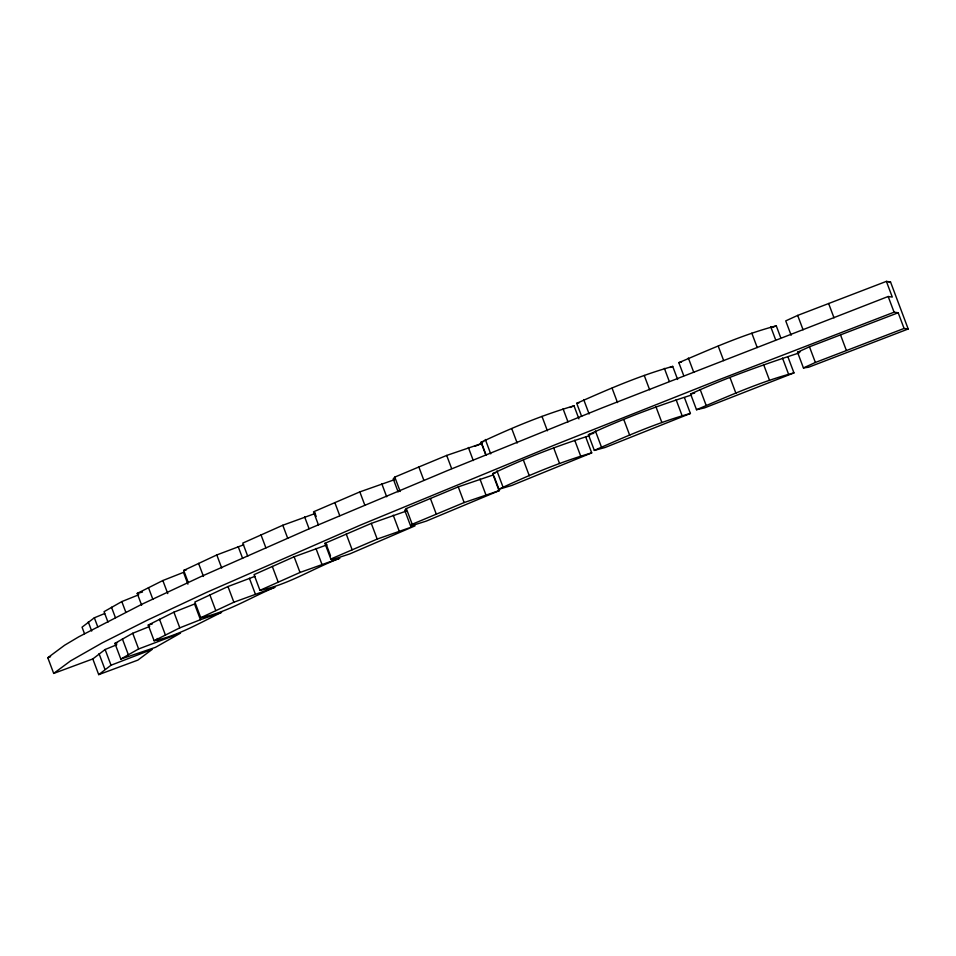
<?xml version="1.0" encoding="UTF-8"?>
<svg xmlns="http://www.w3.org/2000/svg" width="956" height="956" viewBox="0 0 956 956"><rect width="100%" height="100%" fill="white"/><g stroke="black" fill="none" stroke-linecap="round" stroke-linejoin="round"><path stroke-width="1.43" d="M486.162 455.247L481.74 443.488L446.691 455.426L418.848 466.982L394.792 477.104L393.227 478.86L398.138 491.934M493.535 474.857L458.259 486.867L406.312 508.556L404.747 510.325L410.638 526.015L426.245 521.116L499.438 490.548L494.025 476.172M410.638 526.015L412.203 524.246L464.15 502.557L499.438 490.548M104.718 613.525L94.345 617.791L82.049 627.172L84.51 633.708M116.787 644.726L105.124 649.53L92.804 658.935L53.691 673.418L47.8 657.728L64.661 645.204L78.679 636.863L141.906 604.24L200.88 576.623L312.23 527.449L447.492 470.567L601.862 407.997L886.523 297.137L888.184 296.515L892.283 297.065L886.391 281.375L797.674 315.408L785.736 320.881L791.138 335.257M53.691 673.418L70.565 660.895L102.161 642.91L147.81 619.93L206.771 592.314L360.782 524.94L554.504 445.042L718.601 379.902L894.075 312.194L898.186 312.755L904.077 328.446L908.2 328.995L890.514 281.936L886.391 281.375M98.707 674.625L111.027 665.221L152.267 649.339L137.855 660.118L98.707 674.625L92.804 658.935M485.935 455.343L481.023 442.27C511.006 428.169 542.088 415.131 574.018 405.822L578.93 418.895M585.813 437.203L591.704 452.881L511.807 485.445L498.542 489.376L492.651 473.686C523.864 458.629 556.679 446.058 589.768 435.589M498.542 489.376C528.584 475.263 559.714 462.19 591.704 452.881M138.763 594.763L121.818 601.587L104.049 611.673L107.98 622.129M120.814 659.066L138.62 648.957L180.505 633.135L155.446 647.355L120.814 659.066L114.923 643.376L132.729 633.266L149.674 626.455M581.642 416.386L576.731 403.324C607.944 389.427 639.719 375.565 672.713 366.399L677.625 379.472M684.508 397.78L690.399 413.47L605.052 447.516L594.333 450.407L588.442 434.717C621.759 419.146 656.509 406.204 691.487 395.007M594.333 450.407C625.582 436.51 657.381 422.612 690.399 413.47M141.643 605.184L137.222 593.413L162.843 580.531L183.492 572.381L187.914 584.152M148.228 625.069L173.908 612.163L194.546 604.013L200.449 619.703L221.637 612.306C199.673 623.025 178.294 635.597 154.131 640.759L148.228 625.069L152.171 624.053M154.131 640.759L179.8 627.841L200.449 619.703M683.755 375.72L678.844 362.647C710.69 349.143 742.788 334.612 776.272 325.841L780.693 337.611M788.067 357.221L793.958 372.9L704.512 407.901L696.506 409.718L690.602 394.027C725.747 377.871 762.422 364.977 799.025 352.967M696.506 409.718C728.364 396.202 760.474 381.683 793.958 372.9M188.129 582.204L183.707 570.433L216.797 554.946L243.672 544.801M255.037 576.325L227.97 586.53L194.857 602.029L200.76 617.719C227.217 612.33 250.388 597.572 275.029 587.223L233.873 602.22L200.76 617.719M908.2 328.995L808.597 367.235L803.434 367.94L797.531 352.25L809.469 346.789L898.186 312.755M803.434 367.94L815.372 362.467L904.077 328.446M315.42 513.396L282.797 525.25L242.788 543.092L247.7 556.165M327.024 544.836L294.125 556.786L254.057 574.64L259.948 590.33C288.162 584.714 313.09 568.414 339.834 558.244L300.017 572.465L259.948 590.33M394.505 479.685L359.838 491.898L313.52 511.819L318.432 524.892M330.812 559.009L377.19 539.076L415.035 525.848L349.705 553.942L332.007 559.738L330.812 559.009L324.921 543.319L371.286 523.386L406.479 511.006M475.084 446.249L481.74 443.488M569.955 407.471L574.018 405.822M670.013 367.474L672.713 366.399M772.161 327.442L776.272 325.841M889.068 282.486L890.514 281.936M47.8 657.728L50.572 656.712M481.023 442.27L483.64 441.493M492.651 473.686L495.304 472.909M114.923 643.376L117.504 642.635M576.731 403.324L579.396 402.596M588.442 434.717L593.795 433.271M137.222 593.413L142.48 592.063M678.844 362.647L681.497 362.037M690.602 394.027L694.606 393.119M183.707 570.433L186.36 569.895M797.531 352.25L800.124 351.904M324.921 543.319L326.115 544.048L330.537 555.818M888.184 296.515L894.075 312.194M828.613 303.47L834.014 317.846M840.491 334.815L846.383 350.505M809.469 346.789L815.372 362.467M797.674 315.408L803.076 329.796M770.715 326.701L775.627 339.774M782.51 358.07L788.401 373.76M751.822 333.178L757.224 347.566M763.605 364.559L769.508 380.249M718.267 346.251L723.68 360.627M730.037 377.632L735.941 393.322M688.368 358.01L693.769 372.386M700.139 389.391L706.03 405.069M664.384 368.359L669.296 381.432M676.119 399.739L682.01 415.43M644.236 375.433L649.65 389.821M655.971 406.826L661.863 422.516M612.091 388.196L617.504 402.584M623.814 419.588L629.705 435.279M583.698 399.584L589.111 413.96M595.409 430.989L601.3 446.667M563.072 408.821L567.984 421.895M574.723 440.238L580.627 455.928M541.992 416.398L547.394 430.786M553.655 447.814L559.547 463.505M511.759 428.658L517.16 443.034M523.398 460.075L529.301 475.765M485.325 439.497L490.727 453.873M496.953 470.914L502.844 486.604M468.368 447.48L473.28 460.553M479.936 478.932L485.827 494.611M446.691 455.426L451.602 468.5M458.259 486.867L464.15 502.557M418.848 466.982L423.759 480.055M430.391 498.435L436.283 514.125M394.792 477.104L400.194 491.48M406.312 508.556L412.203 524.246M381.779 483.712L386.69 496.785M393.227 515.2L399.118 530.891M359.838 491.898L364.75 504.971M371.286 523.386L377.19 539.076M334.827 502.581L339.739 515.654M346.251 534.069L352.143 549.76M314.715 512.547L316.185 516.467M304.653 516.945L309.075 528.716M315.97 548.481L321.873 564.16M282.797 525.25L287.72 538.324M294.125 556.786L300.017 572.465M261 534.87L265.923 547.943M272.293 566.418L278.196 582.108M238.211 546.665L242.633 558.423M249.397 578.237L255.288 593.927M216.797 554.946L221.708 568.019M227.97 586.53L233.873 602.22M198.561 563.371L203.473 576.444M209.878 594.895L215.769 610.573M162.843 580.531L167.766 593.604M173.908 612.163L179.8 627.841M148.467 587.617L152.888 599.388M159.497 619.261L165.388 634.951M157.202 638.477L158.182 641.094M121.818 601.587L125.75 612.043M132.729 633.266L138.62 648.957M111.505 607.227L115.437 617.684M122.392 638.931L128.295 654.621M94.345 617.791L97.787 626.933M105.124 649.53L111.027 665.221M88.275 621.902L91.704 631.056M99.042 653.653L104.933 669.343"/></g></svg>
